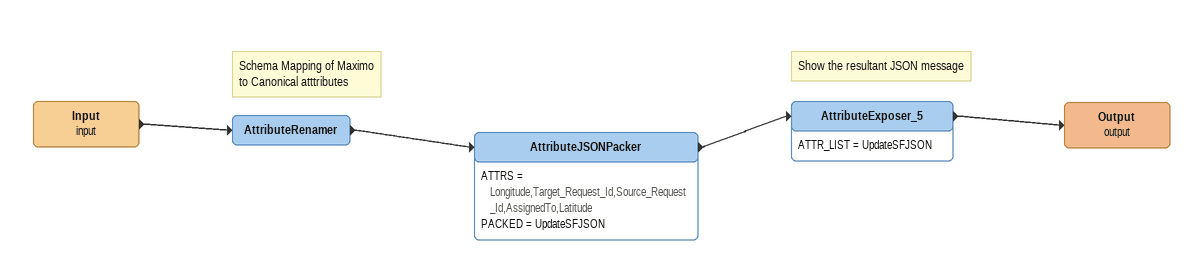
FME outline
Input (input)
    -> AttributeRenamer
Note: Schema Mapping of Maximo / to Canonical atttributes
AttributeRenamer
    -> AttributeJSONPacker
AttributeJSONPacker
    ATTRS = Longitude,Target_Request_Id,Source_Request_Id,AssignedTo,Latitude
    PACKED = UpdateSFJSON
    -> AttributeExposer_5
Note: Show the resultant JSON message
AttributeExposer_5
    ATTR_LIST = UpdateSFJSON
    -> Output (output)
Output (output)
